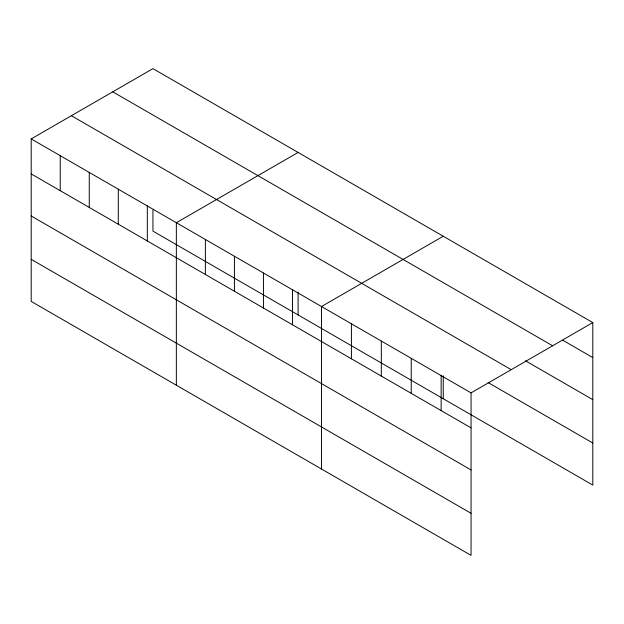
<?xml version="1.0" encoding="UTF-8"?>
<svg xmlns="http://www.w3.org/2000/svg" width="624" height="624" viewBox="0 0 624 624"><rect width="100%" height="100%" fill="white"/><g stroke="black" fill="none" stroke-linecap="round" stroke-linejoin="round"><path stroke-width="0.94" d="M31.2 138.918L471.058 392.87L471.058 555.368L31.2 301.423L31.2 138.918L152.942 68.632L592.8 322.577L592.8 485.082L152.942 231.13L152.942 210.093M298.1 152.435L176.35 222.721L176.35 385.226M443.251 236.239L321.5 306.524L321.5 469.03M471.058 392.87L592.8 322.577M562.887 340.314L592.8 357.583M112.772 91.829L552.622 345.774M525.502 360.805L592.8 399.656M71.378 115.721L511.228 369.673M488.116 382.567L592.8 443.009M31.2 173.924L471.058 427.877M31.2 215.998L471.058 469.95M31.2 259.35L471.058 513.295M443.251 375.788L443.251 398.736M441.145 375.601L441.145 410.608M411.232 358.332L411.232 393.338M381.326 341.063L381.326 376.069M351.413 323.794L351.413 358.8M298.1 291.985L298.1 314.933M292.477 289.762L292.477 324.769M263.445 273.008L263.445 308.014M234.413 256.246L234.413 291.252M205.382 239.483L205.382 274.49M147.319 205.959L147.319 240.965M118.295 189.205L118.295 224.211M89.263 172.442L89.263 207.449M60.232 155.68L60.232 190.687"/></g></svg>
